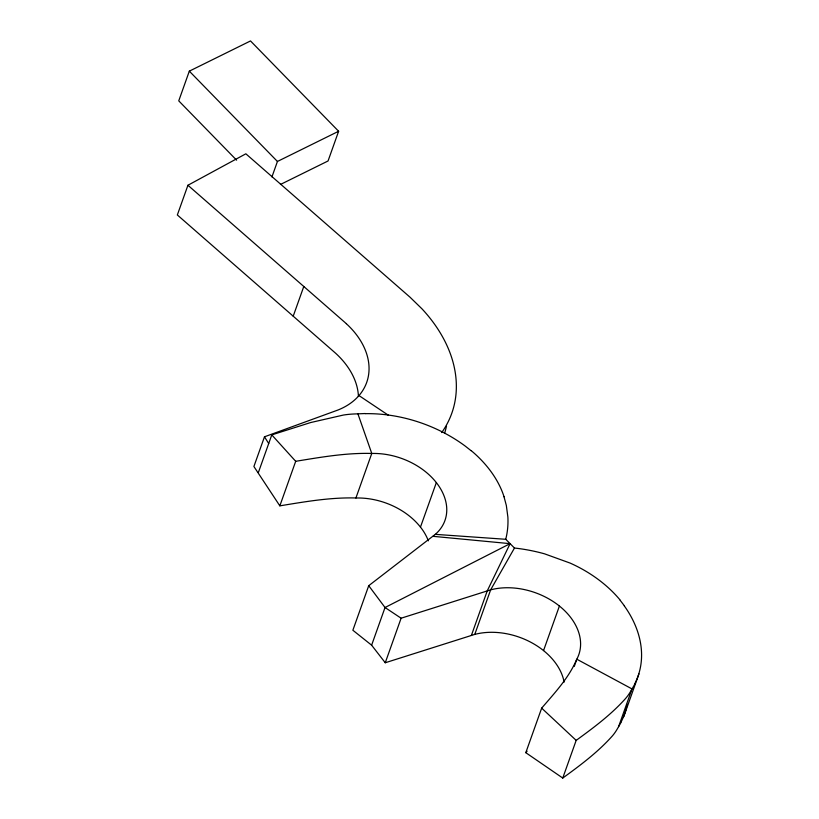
<?xml version="1.0" encoding="UTF-8"?>
<svg xmlns="http://www.w3.org/2000/svg" width="819" height="819" viewBox="0 0 819 819"><rect width="100%" height="100%" fill="white"/><g stroke="black" fill="none" stroke-linecap="round" stroke-linejoin="round"><path stroke-width="1.23" d="M280.456 184.47L328.05 160.974L338.626 131.265L250.512 40.95L189.322 71.151L178.747 100.86L236.599 160.155M441.717 432.565A153.952 109.429 19.6 0 0 454.842 370.168C452.19 355.63 446.13 341.861 438.145 329.494A154.023 109.48 19.6 0 0 422.041 308.906L410.043 297.215L245.854 153.808L187.93 185.258L177.344 214.967L335.739 353.347A79.31 56.378 19.6 0 1 348.505 368.069A79.238 56.327 19.6 0 1 358.435 396.468M271.939 176.914L277.436 161.466L338.626 131.265M293.212 316.175L303.798 286.466M346.365 323.74A79.238 56.327 19.6 0 1 358.978 395.577A79.627 56.603 19.6 0 1 339.916 409.203A67.414 47.922 19.6 0 1 338.032 409.991L264.476 436.803L253.9 466.513L279.842 505.845C304.975 501.74 330.354 497.256 355.917 497.983L371.775 453.45L357.913 413.841L354.197 413.974A89.353 63.513 19.6 0 0 346.161 414.649A100.594 71.499 19.6 0 0 343.325 415.069L310.626 422.553L271.785 434.889L258.364 472.563M279.842 505.845L295.7 461.302C320.833 457.207 346.212 452.723 371.775 453.45M371.785 453.47A61.753 43.898 19.6 0 1 436.312 482.565A62.152 44.175 19.6 0 1 446.775 509.51A61.599 43.786 19.6 0 1 435.329 534.336L368.724 585.698L352.866 630.241L371.621 645.188L385.258 662.755L474.785 634.387A61.957 44.042 19.6 0 1 543.529 650.583A61.753 43.898 19.6 0 1 564.127 682.145M371.621 645.188L385.032 607.514L510.104 543.662L487.264 590.847L471.406 635.38M428.347 540.837A61.957 44.042 19.6 0 0 420.475 527.088L436.363 482.545M385.258 662.755L401.115 618.212L490.642 589.844A61.599 43.786 19.6 0 1 527.17 590.233A62.152 44.175 19.6 0 1 559.408 606.029A61.753 43.898 19.6 0 1 576.791 659.203C568.908 677.866 554.658 692.956 541.666 708.138L525.798 752.681L562.755 778.05C580.241 765.335 597.788 752.292 612.233 736.086A100.594 71.499 19.6 0 0 613.707 734.295A90.295 64.179 19.6 0 0 617.209 729.074L621.396 721.795M474.785 634.387L490.642 589.844L514.465 548.034A138.544 98.475 19.6 0 1 544.584 553.839L570.096 563.073A111.538 79.279 19.6 0 1 620.362 600.327M543.55 650.573L559.408 606.029M574.242 666.441L576.811 659.213L632.022 688.933L618.601 726.617M562.755 778.05L576.177 740.376C593.652 727.661 611.209 714.608 625.655 698.412A100.594 71.499 19.6 0 0 627.119 696.621A89.353 63.513 19.6 0 0 630.62 691.4L634.807 684.111M623.709 716.768L638.953 673.883M525.798 752.681L527.088 751.248M357.913 413.841L365.192 413.534M435.35 534.357L505.753 539.291L514.465 548.034M432.923 536.312L510.104 543.662M401.115 618.212L385.032 607.514L368.724 585.698M358.998 395.587L388.472 415.294M471.048 450.665L465.223 446.079A121.857 86.619 19.6 0 0 365.233 413.667M187.93 185.258L346.314 323.638M541.666 708.138L576.177 740.376M189.322 71.151L277.436 161.466M271.785 434.889L295.7 461.302M620.229 600.378L624.385 605.814M264.476 436.803L268.704 443.529M504.002 496.744L506.337 505.466L507.872 517.014A138.544 98.475 19.6 0 1 505.732 539.281M624.273 605.845A121.857 86.619 19.6 0 1 634.633 684.039M471.16 450.593A111.538 79.279 19.6 0 1 504.043 496.744M355.927 498.003A61.753 43.898 19.6 0 1 420.454 527.098M627.129 704.35A121.857 86.619 19.6 0 1 621.222 721.713M446.509 425.982A153.952 109.429 19.6 0 1 444.625 433.19"/></g></svg>
